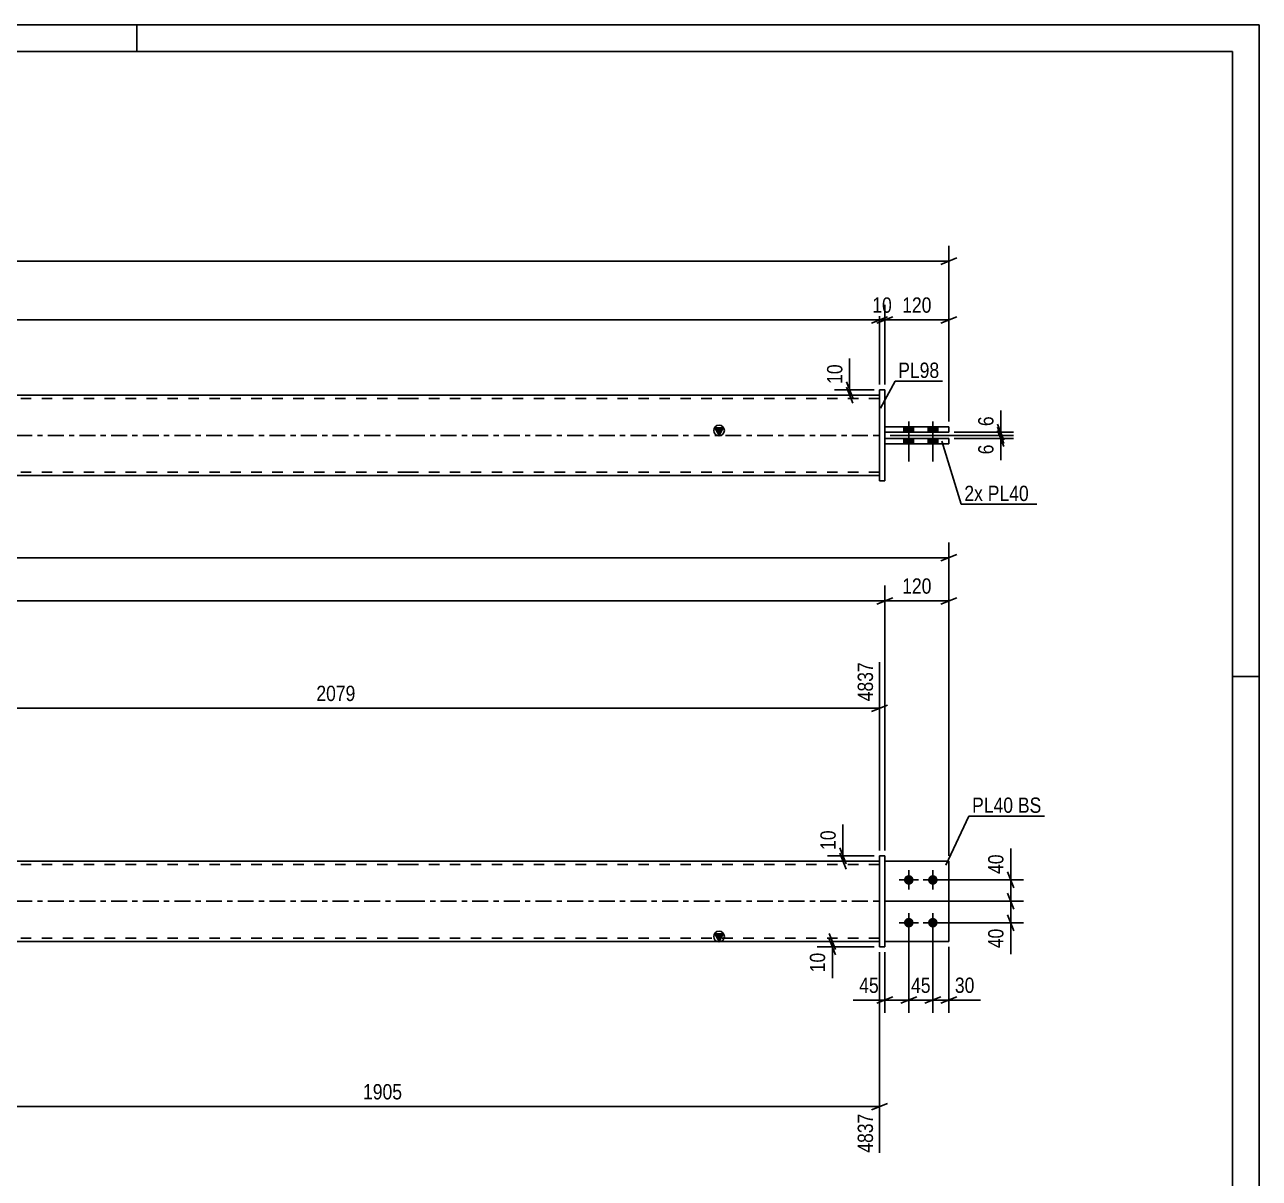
# Model space of a CAD drawing. Header units: millimetres. Extents: x 0 to 594, y 0 to 420.
# Drawn here: x 363 to 594, y 204.1 to 420 of the extents above; entities that cross this region are included whole.
import ezdxf

# ---------------------------------------------------------------- set-up
doc = ezdxf.new("R2010")
doc.units = ezdxf.units.MM
doc.linetypes.add('DXK_LINE_DOT2', pattern=[3.9198, 1.9599, -1.9599])
doc.linetypes.add('DXK_LINE_DOT3', pattern=[5.9187, 2.979, -0.9799, 0.9799, -0.9799])
doc.styles.add('Arial Narrow', font='ARIALN.TTF', dxfattribs={"height": 0.2})

# ---------------------------------------------------------------- blocks, each defined once
blk = doc.blocks.new('Unknown-580610800-1130')
at = {"color": 5, "linetype": 'Continuous'}
for p, q in [((594, 420), (0, 420)), ((384, 415), (384, 420)), ((594, 0), (594, 420)), ((589, 415), (5, 415)), ((589, 5), (589, 415)), ((594, 298), (589, 298))]:
    blk.add_line(p, q, dxfattribs=at)
blk = doc.blocks.new('Part-580610800-1695 - 1673')
at = {"color": 2, "linetype": 'Continuous'}
for p, q in [((535.93, 263.45), (523.93, 263.45)), ((535.93, 263.45), (535.93, 263.45)), ((535.93, 263.45), (535.93, 248.45)), ((535.93, 248.45), (523.93, 248.45))]:
    blk.add_line(p, q, dxfattribs=at)
at = {"color": 7, "linetype": 'DXK_LINE_DOT2'}
for p, q in [((535.93, 263.45), (523.93, 263.45)), ((523.93, 263.45), (523.93, 263.45)), ((523.93, 248.45), (523.93, 263.45)), ((535.93, 263.45), (535.93, 263.45)), ((535.93, 248.45), (523.93, 248.45))]:
    blk.add_line(p, q, dxfattribs=at)
blk = doc.blocks.new('Part-580610800-1700 - 1673')
at = {"linetype": 'Continuous'}
blk.add_hatch(color=2, dxfattribs=at).paths.add_polyline_path([(492.93, 248.45), (492.13, 249.85), (493.73, 249.85)])
at = {"color": 2, "linetype": 'Continuous'}
for p, q in [((434.83, 263.45), (195.73, 263.45)), ((522.93, 263.45), (434.93, 263.45)), ((492.93, 248.45), (492.13, 249.85)), ((492.13, 249.85), (493.73, 249.85)), ((493.73, 249.85), (492.93, 248.45)), ((195.73, 248.45), (434.83, 248.45)), ((434.93, 248.45), (522.93, 248.45))]:
    blk.add_line(p, q, dxfattribs=at)
at = {"color": 7, "linetype": 'DXK_LINE_DOT2'}
for p, q in [((522.93, 248.45), (522.93, 263.45)), ((434.83, 262.85), (195.73, 262.85)), ((522.93, 262.85), (434.93, 262.85)), ((434.83, 249.05), (195.73, 249.05)), ((522.93, 249.05), (434.93, 249.05))]:
    blk.add_line(p, q, dxfattribs=at)
at = {"color": 7, "linetype": 'DXK_LINE_DOT3'}
for p, q in [((195.73, 255.95), (434.83, 255.95)), ((434.93, 255.95), (522.93, 255.95))]:
    blk.add_line(p, q, dxfattribs=at)
at = {"color": 2, "linetype": 'Continuous'}
blk.add_circle((492.93, 249.35), 1, dxfattribs=at)
blk = doc.blocks.new('Part-580610800-1685 - 1673')
at = {"color": 2, "linetype": 'Continuous'}
for p, q in [((523.93, 264.45), (522.93, 264.45)), ((522.93, 247.45), (522.93, 264.45)), ((523.93, 264.45), (523.93, 247.45)), ((522.93, 247.45), (522.93, 247.45)), ((522.93, 247.45), (523.93, 247.45))]:
    blk.add_line(p, q, dxfattribs=at)
at = {"color": 7, "linetype": 'DXK_LINE_DOT2'}
for p, q in [((522.93, 264.45), (522.93, 264.45)), ((522.93, 264.45), (523.93, 264.45)), ((523.93, 264.45), (523.93, 264.45)), ((522.93, 247.45), (523.93, 247.45))]:
    blk.add_line(p, q, dxfattribs=at)
blk = doc.blocks.new('Part-580610800-1690 - 1673')
at = {"color": 7, "linetype": 'DXK_LINE_DOT2'}
for p, q in [((523.93, 263.45), (535.93, 263.45)), ((535.93, 263.45), (523.93, 263.45)), ((523.93, 263.45), (523.93, 263.45)), ((523.93, 248.45), (523.93, 263.45)), ((535.93, 263.45), (535.93, 263.45)), ((535.93, 263.45), (535.93, 248.45)), ((535.93, 248.45), (523.93, 248.45)), ((535.93, 248.45), (523.93, 248.45))]:
    blk.add_line(p, q, dxfattribs=at)
blk = doc.blocks.new('Bolt-580610800-1710 - 1673')
at = {"linetype": 'Continuous'}
for points in [[(528.43, 260.85), (528.62, 260.83), (528.79, 260.77), (528.96, 260.68), (529.1, 260.55), (529.21, 260.4), (529.28, 260.23), (529.32, 260.04), (529.32, 259.85), (529.28, 259.67), (529.21, 259.5), (529.1, 259.35), (528.96, 259.22), (528.79, 259.13), (528.62, 259.07), (528.43, 259.05), (528.24, 259.07), (528.06, 259.13), (527.9, 259.22), (527.76, 259.35), (527.65, 259.5), (527.57, 259.67), (527.53, 259.85), (527.53, 260.04), (527.57, 260.23), (527.65, 260.4), (527.76, 260.55), (527.9, 260.68), (528.06, 260.77), (528.24, 260.83)], [(532.93, 260.85), (533.12, 260.83), (533.29, 260.77), (533.46, 260.68), (533.6, 260.55), (533.71, 260.4), (533.78, 260.23), (533.82, 260.04), (533.82, 259.85), (533.78, 259.67), (533.71, 259.5), (533.6, 259.35), (533.46, 259.22), (533.29, 259.13), (533.12, 259.07), (532.93, 259.05), (532.74, 259.07), (532.56, 259.13), (532.4, 259.22), (532.26, 259.35), (532.15, 259.5), (532.07, 259.67), (532.03, 259.85), (532.03, 260.04), (532.07, 260.23), (532.15, 260.4), (532.26, 260.55), (532.4, 260.68), (532.56, 260.77), (532.74, 260.83)], [(528.43, 252.85), (528.62, 252.83), (528.79, 252.77), (528.96, 252.68), (529.1, 252.55), (529.21, 252.4), (529.28, 252.23), (529.32, 252.04), (529.32, 251.85), (529.28, 251.67), (529.21, 251.5), (529.1, 251.35), (528.96, 251.22), (528.79, 251.13), (528.62, 251.07), (528.43, 251.05), (528.24, 251.07), (528.06, 251.13), (527.9, 251.22), (527.76, 251.35), (527.65, 251.5), (527.57, 251.67), (527.53, 251.85), (527.53, 252.04), (527.57, 252.23), (527.65, 252.4), (527.76, 252.55), (527.9, 252.68), (528.06, 252.77), (528.24, 252.83)], [(532.93, 252.85), (533.12, 252.83), (533.29, 252.77), (533.46, 252.68), (533.6, 252.55), (533.71, 252.4), (533.78, 252.23), (533.82, 252.04), (533.82, 251.85), (533.78, 251.67), (533.71, 251.5), (533.6, 251.35), (533.46, 251.22), (533.29, 251.13), (533.12, 251.07), (532.93, 251.05), (532.74, 251.07), (532.56, 251.13), (532.4, 251.22), (532.26, 251.35), (532.15, 251.5), (532.07, 251.67), (532.03, 251.85), (532.03, 252.04), (532.07, 252.23), (532.15, 252.4), (532.26, 252.55), (532.4, 252.68), (532.56, 252.77), (532.74, 252.83)]]:
    blk.add_hatch(color=1, dxfattribs=at).paths.add_polyline_path(points)
at = {"color": 1, "linetype": 'Continuous'}
for p, q in [((528.43, 261.75), (528.43, 258.15)), ((532.93, 261.75), (532.93, 258.15)), ((526.63, 259.95), (530.23, 259.95)), ((531.13, 259.95), (534.73, 259.95)), ((526.63, 251.95), (530.23, 251.95)), ((528.43, 253.75), (528.43, 250.15)), ((531.13, 251.95), (534.73, 251.95)), ((532.93, 253.75), (532.93, 250.15))]:
    blk.add_line(p, q, dxfattribs=at)
blk = doc.blocks.new('Bolt-580610800-1371 - 1367')
at = {"linetype": 'Continuous'}
for points in [[(529.33, 344.75), (527.53, 344.75), (527.53, 343.75), (529.33, 343.75)], [(529.33, 344.75), (527.53, 344.75), (527.53, 343.75), (529.33, 343.75)], [(533.83, 344.75), (532.03, 344.75), (532.03, 343.75), (533.83, 343.75)], [(533.83, 344.75), (532.03, 344.75), (532.03, 343.75), (533.83, 343.75)], [(529.33, 342.55), (527.53, 342.55), (527.53, 341.55), (529.33, 341.55)], [(529.33, 342.55), (527.53, 342.55), (527.53, 341.55), (529.33, 341.55)], [(533.83, 342.55), (532.03, 342.55), (532.03, 341.55), (533.83, 341.55)], [(533.83, 342.55), (532.03, 342.55), (532.03, 341.55), (533.83, 341.55)]]:
    blk.add_hatch(color=1, dxfattribs=at).paths.add_polyline_path(points)
at = {"color": 1, "linetype": 'Continuous'}
for p, q in [((527.53, 344.75), (527.53, 343.75)), ((527.53, 344.75), (527.53, 343.75)), ((528.43, 345.75), (528.43, 338.25)), ((528.43, 345.75), (528.43, 338.25)), ((529.33, 344.75), (529.33, 343.75)), ((529.33, 344.75), (529.33, 343.75)), ((532.03, 344.75), (532.03, 343.75)), ((532.03, 344.75), (532.03, 343.75)), ((532.93, 345.75), (532.93, 338.25)), ((532.93, 345.75), (532.93, 338.25)), ((533.83, 344.75), (533.83, 343.75)), ((533.83, 344.75), (533.83, 343.75)), ((527.53, 342.55), (527.53, 341.55)), ((527.53, 342.55), (527.53, 341.55)), ((529.33, 342.55), (529.33, 341.55)), ((529.33, 342.55), (529.33, 341.55)), ((532.03, 342.55), (532.03, 341.55)), ((532.03, 342.55), (532.03, 341.55)), ((533.83, 342.55), (533.83, 341.55)), ((533.83, 342.55), (533.83, 341.55))]:
    blk.add_line(p, q, dxfattribs=at)
blk = doc.blocks.new('Part-580610800-1456 - 1367')
at = {"linetype": 'Continuous'}
blk.add_hatch(color=2, dxfattribs=at).paths.add_polyline_path([(492.93, 343.15), (492.13, 344.55), (493.73, 344.55)])
at = {"color": 2, "linetype": 'Continuous'}
for p, q in [((434.83, 350.65), (195.73, 350.65)), ((522.93, 350.65), (434.93, 350.65)), ((492.93, 343.15), (492.13, 344.55)), ((492.13, 344.55), (493.73, 344.55)), ((493.73, 344.55), (492.93, 343.15)), ((434.83, 335.65), (195.73, 335.65)), ((522.93, 335.65), (434.93, 335.65))]:
    blk.add_line(p, q, dxfattribs=at)
at = {"color": 7, "linetype": 'DXK_LINE_DOT2'}
for p, q in [((434.83, 350.05), (195.73, 350.05)), ((522.93, 350.05), (434.93, 350.05)), ((522.93, 350.65), (522.93, 335.65)), ((434.83, 336.25), (195.73, 336.25)), ((522.93, 336.25), (434.93, 336.25))]:
    blk.add_line(p, q, dxfattribs=at)
at = {"color": 7, "linetype": 'DXK_LINE_DOT3'}
for p, q in [((195.73, 343.15), (434.83, 343.15)), ((434.93, 343.15), (522.93, 343.15))]:
    blk.add_line(p, q, dxfattribs=at)
at = {"color": 2, "linetype": 'Continuous'}
blk.add_circle((492.93, 344.05), 1, dxfattribs=at)
blk = doc.blocks.new('Part-580610800-1461 - 1367')
at = {"color": 2, "linetype": 'Continuous'}
for p, q in [((523.93, 342.55), (535.93, 342.55)), ((535.93, 341.55), (535.93, 342.55)), ((535.93, 341.55), (523.93, 341.55))]:
    blk.add_line(p, q, dxfattribs=at)
at = {"color": 7, "linetype": 'DXK_LINE_DOT2'}
for p, q in [((523.93, 341.55), (523.93, 342.55)), ((535.93, 342.55), (523.93, 342.55)), ((523.93, 341.55), (535.93, 341.55))]:
    blk.add_line(p, q, dxfattribs=at)
blk = doc.blocks.new('Part-580610800-1433 - 1367')
at = {"color": 2, "linetype": 'Continuous'}
for p, q in [((522.93, 351.65), (522.93, 351.65)), ((522.93, 334.65), (522.93, 351.65)), ((522.93, 351.65), (523.93, 351.65)), ((523.93, 351.65), (523.93, 351.65)), ((523.93, 351.65), (523.93, 334.65)), ((522.93, 334.65), (523.93, 334.65)), ((522.93, 334.65), (522.93, 334.65)), ((523.93, 334.65), (523.93, 334.65))]:
    blk.add_line(p, q, dxfattribs=at)
at = {"color": 7, "linetype": 'DXK_LINE_DOT2'}
for p, q in [((522.93, 351.65), (522.93, 351.65)), ((522.93, 351.65), (523.93, 351.65)), ((522.93, 334.65), (523.93, 334.65))]:
    blk.add_line(p, q, dxfattribs=at)
blk = doc.blocks.new('Part-580610800-1466 - 1367')
at = {"color": 2, "linetype": 'Continuous'}
for p, q in [((523.93, 344.75), (535.93, 344.75)), ((535.93, 344.75), (535.93, 343.75)), ((535.93, 343.75), (523.93, 343.75))]:
    blk.add_line(p, q, dxfattribs=at)
at = {"color": 7, "linetype": 'DXK_LINE_DOT2'}
for p, q in [((523.93, 343.75), (523.93, 344.75)), ((535.93, 344.75), (523.93, 344.75)), ((535.93, 344.75), (535.93, 344.75)), ((523.93, 343.75), (535.93, 343.75))]:
    blk.add_line(p, q, dxfattribs=at)
blk = doc.blocks.new('StraightDimension-580610800-1936 - 1673')
at = {"color": 7, "linetype": 'Continuous'}
for p, q in [((513.53, 249.95), (514.73, 246.95)), ((521.93, 248.45), (511.28, 248.45)), ((521.93, 247.45), (511.28, 247.45)), ((514.73, 245.95), (513.53, 248.95)), ((514.13, 247.45), (514.13, 248.45))]:
    blk.add_line(p, q, dxfattribs=at)
at = {"color": 0}
blk.add_wipeout([(513.38, 246.92), (509.18, 246.92), (509.18, 242.07), (513.38, 242.07)], dxfattribs=at)
at = {"color": 7, "linetype": 'Continuous'}
blk.add_line((514.13, 247.45), (514.13, 241.54), dxfattribs=at)
blk.add_line((514.13, 247.45), (514.13, 241.54), dxfattribs=at)
at = {"color": 3, "style": 'Arial Narrow'}
blk.add_text('10', height=2.863, rotation=90.0002, dxfattribs=at).set_placement((512.78, 242.67))
blk = doc.blocks.new('StraightDimension-580610800-1955 - 1673')
at = {"color": 7, "linetype": 'Continuous'}
for p, q in [((528.43, 250.95), (528.43, 235.06)), ((532.93, 250.95), (532.93, 235.06)), ((526.93, 236.86), (529.93, 238.06)), ((534.43, 238.06), (531.43, 236.86)), ((528.43, 237.46), (532.93, 237.46))]:
    blk.add_line(p, q, dxfattribs=at)
at = {"color": 0}
blk.add_wipeout([(533.11, 238.21), (533.11, 242.41), (528.25, 242.41), (528.25, 238.21)], dxfattribs=at)
at = {"color": 3, "style": 'Arial Narrow'}
blk.add_text('45', height=2.863, dxfattribs=at).set_placement((528.85, 238.81))
blk = doc.blocks.new('StraightDimension-580610800-2017 - 1673')
at = {"color": 7, "linetype": 'Continuous'}
for p, q in [((546.89, 257.45), (548.09, 254.45)), ((523.93, 255.95), (549.89, 255.95)), ((547.49, 251.95), (547.49, 255.95)), ((533.93, 251.95), (549.89, 251.95)), ((548.09, 250.45), (546.89, 253.45))]:
    blk.add_line(p, q, dxfattribs=at)
at = {"color": 0}
blk.add_wipeout([(546.74, 251.42), (542.54, 251.42), (542.54, 246.57), (546.74, 246.57)], dxfattribs=at)
at = {"color": 7, "linetype": 'Continuous'}
blk.add_line((547.49, 251.95), (547.49, 246.04), dxfattribs=at)
blk.add_line((547.49, 251.95), (547.49, 246.04), dxfattribs=at)
at = {"color": 3, "style": 'Arial Narrow'}
blk.add_text('40', height=2.863, rotation=90.0002, dxfattribs=at).set_placement((546.14, 247.17))
blk = doc.blocks.new('StraightDimension-580610800-2031 - 1673')
at = {"color": 7, "linetype": 'Continuous'}
for p, q in [((515.5, 265.95), (516.7, 262.95)), ((521.93, 264.45), (513.25, 264.45)), ((521.93, 263.45), (513.25, 263.45)), ((516.7, 261.95), (515.5, 264.95)), ((516.1, 263.45), (516.1, 264.45))]:
    blk.add_line(p, q, dxfattribs=at)
at = {"color": 0}
blk.add_wipeout([(515.35, 269.83), (511.15, 269.83), (511.15, 264.97), (515.35, 264.97)], dxfattribs=at)
at = {"color": 7, "linetype": 'Continuous'}
blk.add_line((516.1, 264.45), (516.1, 270.35), dxfattribs=at)
blk.add_line((516.1, 264.45), (516.1, 270.35), dxfattribs=at)
at = {"color": 3, "style": 'Arial Narrow'}
blk.add_text('10', height=2.863, rotation=90.0002, dxfattribs=at).set_placement((514.75, 265.57))
blk = doc.blocks.new('StraightDimension-580610800-1760 - 1673')
at = {"color": 7, "linetype": 'Continuous'}
for p, q in [((319.59, 264.45), (319.59, 300.7)), ((522.93, 265.45), (522.93, 300.7)), ((321.09, 292.68), (318.09, 291.48)), ((319.59, 292.08), (522.93, 292.08)), ((521.43, 291.48), (524.43, 292.68))]:
    blk.add_line(p, q, dxfattribs=at)
at = {"color": 0, "linetype": 'Continuous'}
blk.add_wipeout([(522.33, 301.3), (518.13, 301.3), (518.13, 292.78), (522.33, 292.78)], dxfattribs=at)
at = {"color": 0}
blk.add_wipeout([(425.52, 292.83), (425.52, 297.03), (417, 297.03), (417, 292.83)], dxfattribs=at)
at = {"color": 3, "linetype": 'Continuous', "style": 'Arial Narrow'}
blk.add_text('4837', height=2.863, rotation=90.0002, dxfattribs=at).set_placement((521.73, 293.38))
at = {"color": 3, "style": 'Arial Narrow'}
blk.add_text('2079', height=2.863, dxfattribs=at).set_placement((417.6, 293.43))
blk = doc.blocks.new('StraightDimension-580610800-2040 - 1673')
at = {"color": 7, "linetype": 'Continuous'}
for p, q in [((523.93, 265.45), (523.93, 315.02)), ((535.93, 264.45), (535.93, 315.02)), ((522.43, 311.57), (525.43, 312.77)), ((523.93, 312.17), (535.93, 312.17)), ((537.43, 312.77), (534.43, 311.57))]:
    blk.add_line(p, q, dxfattribs=at)
at = {"color": 0}
blk.add_wipeout([(533.27, 312.92), (533.27, 317.12), (526.59, 317.12), (526.59, 312.92)], dxfattribs=at)
at = {"color": 3, "style": 'Arial Narrow'}
blk.add_text('120', height=2.863, dxfattribs=at).set_placement((527.19, 313.52))
blk = doc.blocks.new('StraightDimension-580610800-1945 - 1673')
at = {"color": 7, "linetype": 'Continuous'}
for p, q in [((528.43, 250.95), (528.43, 235.06)), ((523.93, 246.45), (523.93, 235.06)), ((522.43, 236.86), (525.43, 238.06)), ((529.93, 238.06), (526.93, 236.86)), ((523.93, 237.46), (528.43, 237.46))]:
    blk.add_line(p, q, dxfattribs=at)
at = {"color": 0}
blk.add_wipeout([(523.4, 238.21), (523.4, 242.41), (518.55, 242.41), (518.55, 238.21)], dxfattribs=at)
at = {"color": 7, "linetype": 'Continuous'}
blk.add_line((523.93, 237.46), (518.02, 237.46), dxfattribs=at)
blk.add_line((523.93, 237.46), (518.02, 237.46), dxfattribs=at)
at = {"color": 3, "style": 'Arial Narrow'}
blk.add_text('45', height=2.863, dxfattribs=at).set_placement((519.15, 238.81))
blk = doc.blocks.new('StraightDimension-580610800-1746 - 1673')
at = {"color": 7, "linetype": 'Continuous'}
for p, q in [((535.93, 264.45), (535.93, 323.09)), ((94.63, 320.24), (535.93, 320.24)), ((534.43, 319.64), (537.43, 320.84))]:
    blk.add_line(p, q, dxfattribs=at)
blk = doc.blocks.new('StraightDimension-580610800-2050 - 1673')
at = {"color": 7, "linetype": 'Continuous'}
for p, q in [((523.93, 265.45), (523.93, 315.02)), ((106.63, 312.17), (523.93, 312.17)), ((522.43, 311.57), (525.43, 312.77))]:
    blk.add_line(p, q, dxfattribs=at)
blk = doc.blocks.new('StraightDimension-580610800-1838 - 1673')
at = {"color": 7, "linetype": 'Continuous'}
for p, q in [((337.04, 247.45), (337.04, 208.91)), ((522.93, 246.45), (522.93, 208.91)), ((338.54, 218.13), (335.54, 216.93)), ((337.04, 217.53), (522.93, 217.53)), ((521.43, 216.93), (524.43, 218.13))]:
    blk.add_line(p, q, dxfattribs=at)
at = {"color": 0}
blk.add_wipeout([(434.24, 218.28), (434.24, 222.48), (425.73, 222.48), (425.73, 218.28)], dxfattribs=at)
at = {"color": 0, "linetype": 'Continuous'}
blk.add_wipeout([(522.33, 216.83), (518.13, 216.83), (518.13, 208.31), (522.33, 208.31)], dxfattribs=at)
at = {"color": 3, "style": 'Arial Narrow'}
blk.add_text('1905', height=2.863, dxfattribs=at).set_placement((426.33, 218.88))
at = {"color": 3, "linetype": 'Continuous', "style": 'Arial Narrow'}
blk.add_text('4837', height=2.863, rotation=90.0002, dxfattribs=at).set_placement((521.73, 208.91))
blk = doc.blocks.new('StraightDimension-580610800-1965 - 1673')
at = {"color": 7, "linetype": 'Continuous'}
for p, q in [((532.93, 250.95), (532.93, 235.06)), ((535.93, 247.45), (535.93, 235.06)), ((531.43, 236.86), (534.43, 238.06)), ((537.43, 238.06), (534.43, 236.86)), ((532.93, 237.46), (535.93, 237.46))]:
    blk.add_line(p, q, dxfattribs=at)
at = {"color": 0}
blk.add_wipeout([(541.31, 238.21), (541.31, 242.41), (536.45, 242.41), (536.45, 238.21)], dxfattribs=at)
at = {"color": 7, "linetype": 'Continuous'}
blk.add_line((535.93, 237.46), (541.83, 237.46), dxfattribs=at)
blk.add_line((535.93, 237.46), (541.83, 237.46), dxfattribs=at)
at = {"color": 3, "style": 'Arial Narrow'}
blk.add_text('30', height=2.863, dxfattribs=at).set_placement((537.05, 238.81))
blk = doc.blocks.new('StraightDimension-580610800-2004 - 1673')
at = {"color": 7, "linetype": 'Continuous'}
for p, q in [((546.89, 261.45), (548.09, 258.45)), ((533.93, 259.95), (549.89, 259.95)), ((547.49, 255.95), (547.49, 259.95)), ((548.09, 254.45), (546.89, 257.45)), ((523.93, 255.95), (549.89, 255.95))]:
    blk.add_line(p, q, dxfattribs=at)
at = {"color": 0}
blk.add_wipeout([(546.74, 265.33), (542.54, 265.33), (542.54, 260.47), (546.74, 260.47)], dxfattribs=at)
at = {"color": 7, "linetype": 'Continuous'}
blk.add_line((547.49, 259.95), (547.49, 265.85), dxfattribs=at)
blk.add_line((547.49, 259.95), (547.49, 265.85), dxfattribs=at)
at = {"color": 3, "style": 'Arial Narrow'}
blk.add_text('40', height=2.863, rotation=90.0002, dxfattribs=at).set_placement((546.14, 261.07))
blk = doc.blocks.new('StraightDimension-580610800-1545 - 1367')
at = {"color": 7, "linetype": 'Continuous'}
for p, q in [((535.93, 345.75), (535.93, 378.6)), ((94.63, 375.75), (535.93, 375.75)), ((534.43, 375.15), (537.43, 376.35))]:
    blk.add_line(p, q, dxfattribs=at)
blk = doc.blocks.new('StraightDimension-580610800-1576 - 1367')
at = {"color": 7, "linetype": 'Continuous'}
for p, q in [((522.93, 352.65), (522.93, 367.6)), ((521.43, 364.15), (524.43, 365.35)), ((107.63, 364.75), (522.93, 364.75))]:
    blk.add_line(p, q, dxfattribs=at)
blk = doc.blocks.new('StraightDimension-580610800-1586 - 1367')
at = {"color": 7, "linetype": 'Continuous'}
for p, q in [((522.93, 352.65), (522.93, 367.6)), ((523.93, 352.65), (523.93, 367.6)), ((521.43, 364.15), (524.43, 365.35)), ((525.43, 365.35), (522.43, 364.15)), ((522.93, 364.75), (523.93, 364.75))]:
    blk.add_line(p, q, dxfattribs=at)
at = {"color": 0}
blk.add_wipeout([(525.86, 365.5), (525.86, 369.7), (521, 369.7), (521, 365.5)], dxfattribs=at)
at = {"color": 3, "style": 'Arial Narrow'}
blk.add_text('10', height=2.863, dxfattribs=at).set_placement((521.6, 366.1))
blk = doc.blocks.new('StraightDimension-580610800-1596 - 1367')
at = {"color": 7, "linetype": 'Continuous'}
for p, q in [((523.93, 352.65), (523.93, 367.6)), ((535.93, 345.75), (535.93, 367.6)), ((522.43, 364.15), (525.43, 365.35)), ((537.43, 365.35), (534.43, 364.15)), ((523.93, 364.75), (535.93, 364.75))]:
    blk.add_line(p, q, dxfattribs=at)
at = {"color": 0}
blk.add_wipeout([(533.27, 365.5), (533.27, 369.7), (526.59, 369.7), (526.59, 365.5)], dxfattribs=at)
at = {"color": 3, "style": 'Arial Narrow'}
blk.add_text('120', height=2.863, dxfattribs=at).set_placement((527.19, 366.1))
blk = doc.blocks.new('StraightDimension-580610800-1607 - 1367')
at = {"color": 7, "linetype": 'Continuous'}
for p, q in [((521.93, 351.65), (514.5, 351.65)), ((516.75, 353.15), (517.95, 350.15)), ((517.95, 349.15), (516.75, 352.15)), ((517.35, 350.65), (517.35, 351.65)), ((521.93, 350.65), (514.5, 350.65))]:
    blk.add_line(p, q, dxfattribs=at)
at = {"color": 0}
blk.add_wipeout([(516.6, 357.04), (512.4, 357.04), (512.4, 352.18), (516.6, 352.18)], dxfattribs=at)
at = {"color": 7, "linetype": 'Continuous'}
blk.add_line((517.35, 351.65), (517.35, 357.56), dxfattribs=at)
blk.add_line((517.35, 351.65), (517.35, 357.56), dxfattribs=at)
at = {"color": 3, "style": 'Arial Narrow'}
blk.add_text('10', height=2.863, rotation=90.0002, dxfattribs=at).set_placement((516, 352.78))
blk = doc.blocks.new('StraightDimension-580610800-1618 - 1367')
at = {"color": 7, "linetype": 'Continuous'}
for p, q in [((545.02, 344.65), (546.22, 341.65)), ((524.93, 343.15), (548.02, 343.15)), ((536.93, 342.55), (548.02, 342.55)), ((546.22, 341.05), (545.02, 344.05)), ((545.62, 342.55), (545.62, 343.15))]:
    blk.add_line(p, q, dxfattribs=at)
at = {"color": 0}
blk.add_wipeout([(544.87, 342.03), (540.67, 342.03), (540.67, 339), (544.87, 339)], dxfattribs=at)
at = {"color": 7, "linetype": 'Continuous'}
blk.add_line((545.62, 342.55), (545.62, 338.48), dxfattribs=at)
blk.add_line((545.62, 342.55), (545.62, 338.48), dxfattribs=at)
at = {"color": 3, "style": 'Arial Narrow'}
blk.add_text('6', height=2.86, rotation=90.0002, dxfattribs=at).set_placement((544.27, 339.6))
blk = doc.blocks.new('StraightDimension-580610800-1627 - 1367')
at = {"color": 7, "linetype": 'Continuous'}
for p, q in [((545.02, 345.25), (546.22, 342.25)), ((546.22, 341.65), (545.02, 344.65)), ((524.93, 343.15), (548.02, 343.15)), ((536.93, 343.75), (548.02, 343.75)), ((545.62, 343.15), (545.62, 343.75))]:
    blk.add_line(p, q, dxfattribs=at)
at = {"color": 0}
blk.add_wipeout([(544.87, 347.31), (540.67, 347.31), (540.67, 344.28), (544.87, 344.28)], dxfattribs=at)
at = {"color": 7, "linetype": 'Continuous'}
blk.add_line((545.62, 343.75), (545.62, 347.83), dxfattribs=at)
blk.add_line((545.62, 343.75), (545.62, 347.83), dxfattribs=at)
at = {"color": 3, "style": 'Arial Narrow'}
blk.add_text('6', height=2.86, rotation=90.0002, dxfattribs=at).set_placement((544.27, 344.88))
blk = doc.blocks.new('MarkSet-580610800-2083 - 1673')
at = {"color": 0}
blk.add_wipeout([(547.94, 272.51), (547.94, 275.51), (540.27, 275.51), (540.27, 272.51)], dxfattribs=at)
blk.add_wipeout([(547.94, 272.51), (547.94, 275.51), (540.27, 275.51), (540.27, 272.51)], dxfattribs=at)
at = {"color": 30, "linetype": 'Continuous'}
blk.add_line((535.33, 262.7), (539.67, 271.91), dxfattribs=at)
at = {"color": 0}
blk.add_wipeout([(553.23, 272.51), (553.23, 275.51), (548.84, 275.51), (548.84, 272.51)], dxfattribs=at)
blk.add_wipeout([(553.23, 272.51), (553.23, 275.51), (548.84, 275.51), (548.84, 272.51)], dxfattribs=at)
at = {"color": 30, "linetype": 'Continuous'}
blk.add_line((539.67, 271.91), (553.83, 271.91), dxfattribs=at)
at = {"color": 3, "style": 'Arial Narrow'}
for s, p in [('PL40', (540.27, 272.51)), ('BS', (548.84, 272.51))]:
    blk.add_text(s, height=2.863, dxfattribs=at).set_placement(p)
blk = doc.blocks.new('MarkSet-580610800-1658 - 1367')
at = {"color": 0}
blk.add_wipeout([(542.3, 330.86), (542.3, 333.86), (538.82, 333.86), (538.82, 330.86)], dxfattribs=at)
blk.add_wipeout([(542.3, 330.86), (542.3, 333.86), (538.82, 333.86), (538.82, 330.86)], dxfattribs=at)
at = {"color": 30, "linetype": 'Continuous'}
blk.add_line((534.58, 342.07), (538.22, 330.26), dxfattribs=at)
at = {"color": 0}
blk.add_wipeout([(550.87, 330.86), (550.87, 333.86), (543.2, 333.86), (543.2, 330.86)], dxfattribs=at)
blk.add_wipeout([(550.87, 330.86), (550.87, 333.86), (543.2, 333.86), (543.2, 330.86)], dxfattribs=at)
at = {"color": 30, "linetype": 'Continuous'}
blk.add_line((538.22, 330.26), (552.37, 330.26), dxfattribs=at)
at = {"color": 3, "style": 'Arial Narrow'}
for s, p in [('2x', (538.82, 330.86)), ('PL40', (543.2, 330.86))]:
    blk.add_text(s, height=2.863, dxfattribs=at).set_placement(p)
blk = doc.blocks.new('Mark-580610800-1429 - 1367')
at = {"color": 0}
blk.add_wipeout([(534.12, 353.9), (534.12, 356.9), (526.45, 356.9), (526.45, 353.9)], dxfattribs=at)
blk.add_wipeout([(534.12, 353.9), (534.12, 356.9), (526.45, 356.9), (526.45, 353.9)], dxfattribs=at)
at = {"color": 30, "linetype": 'Continuous'}
for p, q in [((523.16, 348.23), (525.85, 353.3)), ((525.85, 353.3), (534.72, 353.3))]:
    blk.add_line(p, q, dxfattribs=at)
at = {"color": 3, "style": 'Arial Narrow'}
blk.add_text('PL98', height=2.863, dxfattribs=at).set_placement((526.45, 353.9))

msp = doc.modelspace()

# ---------------------------------------------------------------- block references
for name in ['Unknown-580610800-1130', 'Part-580610800-1433 - 1367', 'Part-580610800-1456 - 1367', 'Part-580610800-1466 - 1367', 'Bolt-580610800-1371 - 1367', 'Part-580610800-1461 - 1367', 'Part-580610800-1700 - 1673', 'Part-580610800-1685 - 1673', 'Part-580610800-1695 - 1673', 'Part-580610800-1690 - 1673', 'Bolt-580610800-1710 - 1673']:
    msp.add_blockref(name, (0, 0))

# ---------------------------------------------------------------- next in the draw order: block references
for name in ['StraightDimension-580610800-1545 - 1367', 'StraightDimension-580610800-2031 - 1673', 'StraightDimension-580610800-1936 - 1673', 'StraightDimension-580610800-1955 - 1673']:
    msp.add_blockref(name, (0, 0))

# ---------------------------------------------------------------- next in the draw order: block references
for name in ['StraightDimension-580610800-1576 - 1367', 'StraightDimension-580610800-1760 - 1673', 'StraightDimension-580610800-2017 - 1673']:
    msp.add_blockref(name, (0, 0))

# ---------------------------------------------------------------- next in the draw order: block references
for name in ['StraightDimension-580610800-1586 - 1367', 'StraightDimension-580610800-2040 - 1673', 'StraightDimension-580610800-1945 - 1673', 'StraightDimension-580610800-1965 - 1673']:
    msp.add_blockref(name, (0, 0))

# ---------------------------------------------------------------- next in the draw order: block references
for name in ['StraightDimension-580610800-1596 - 1367', 'StraightDimension-580610800-1746 - 1673', 'StraightDimension-580610800-1838 - 1673']:
    msp.add_blockref(name, (0, 0))

# ---------------------------------------------------------------- next in the draw order: block references
for name in ['StraightDimension-580610800-1607 - 1367', 'StraightDimension-580610800-1618 - 1367', 'StraightDimension-580610800-2050 - 1673']:
    msp.add_blockref(name, (0, 0))

# ---------------------------------------------------------------- next in the draw order: block references
for name in ['StraightDimension-580610800-1627 - 1367', 'StraightDimension-580610800-2004 - 1673']:
    msp.add_blockref(name, (0, 0))

# ---------------------------------------------------------------- next in the draw order: block references
for name in ['Mark-580610800-1429 - 1367', 'MarkSet-580610800-1658 - 1367', 'MarkSet-580610800-2083 - 1673']:
    msp.add_blockref(name, (0, 0))

doc.saveas('drawing.dxf')
